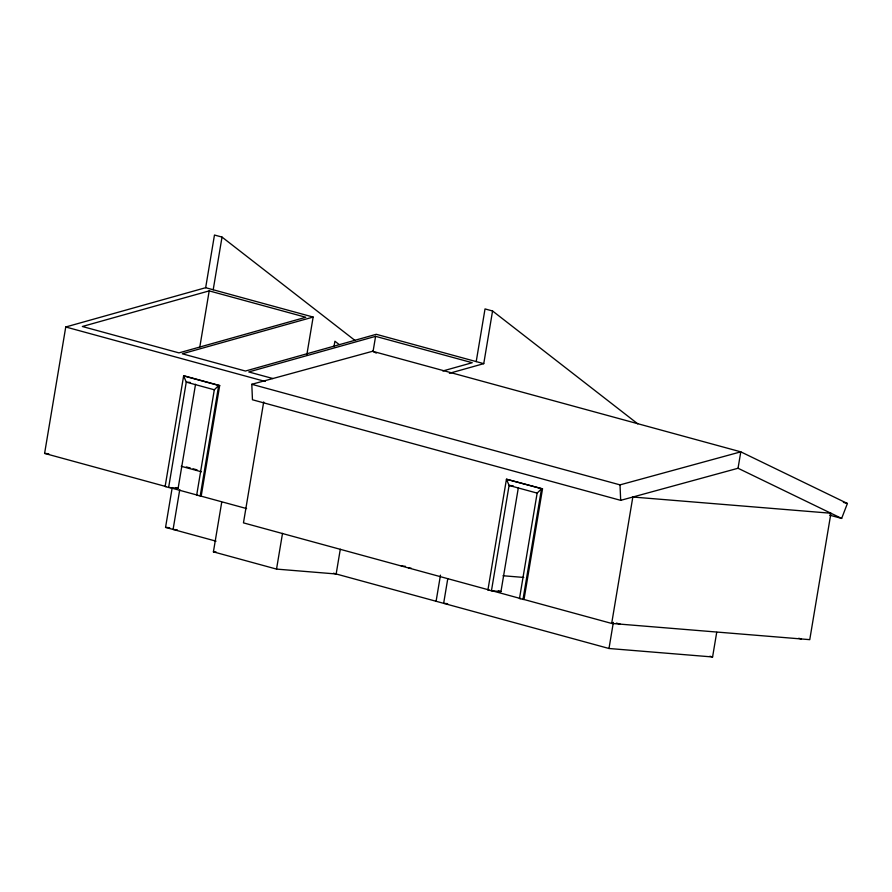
<?xml version="1.0" encoding="UTF-8"?>
<svg xmlns="http://www.w3.org/2000/svg" width="892" height="892" viewBox="0 0 892 892"><rect width="100%" height="100%" fill="white"/><g stroke="black" fill="none" stroke-linecap="round" stroke-linejoin="round"><path stroke-width="1.34" d="M166.113 486.597L44.6 453.404L65.752 326.985L205.662 287.703L313.148 317.061L306.77 355.139M195.538 384.262L178.132 488.247L168.633 487.467L186.261 382.122L183.629 375.889L184.622 375.967L219.688 385.545L201.179 496.175L246.582 508.574M216.031 541.165L165.555 527.384L172.223 487.534M205.662 287.703L214.47 235.031L222.019 237.082L355.161 340.577M199.819 346.955L209.196 290.881L305.811 317.273L178.969 352.886L82.354 326.494L209.196 290.881M179.76 489.585L173.093 529.435L177.229 529.781M213.199 289.766L222.019 237.082M201.179 496.175L196.686 495.127L214.314 389.782L218.696 385.467L219.688 385.545M200.187 496.086L218.696 385.467L183.629 375.889L165.12 486.508L168.633 487.467M340.298 549.238L336.161 573.98L276.531 569.096L213.411 551.858L221.695 502.386M263.697 401.946L243.46 522.868L488.939 589.924L487.946 589.835L506.455 479.216L542.514 488.872L524.005 599.502L611.678 623.441L809.758 639.653L830.92 513.235L632.829 497.022L611.678 623.441M276.531 569.096L282.519 533.371M333.987 346.698L334.901 341.223L339.205 344.568M373.079 351.381L375.599 336.34L472.214 362.721L442.833 370.972M436.099 601.275L440.47 575.162M476.216 361.594L485.025 308.922L492.562 310.985L637.78 423.845M447.784 578.596L443.647 603.338L447.628 603.661M449.39 373.302L483.754 363.657L492.562 310.985M518.363 487.589L500.958 591.574L491.447 590.794L509.087 485.449L506.455 479.216L542.514 488.872M523.013 599.413L519.501 598.454L537.14 493.109L541.522 488.794L523.013 599.413L524.005 599.502M716.711 632.35L712.585 656.969L608.991 648.495L613.361 622.382M738.141 467.642L740.795 451.843L372.577 351.27L251.8 384.296L252.458 399.772L620.676 500.345L738.041 468.255L841.647 518.43L847.4 503.478L740.795 451.843L620.018 484.869L251.8 384.296M313.148 317.061L182.303 353.79L245.423 371.039L376.268 334.299L483.754 363.657M375.599 336.34L248.756 371.942L272.907 378.543M187.621 382.222L190.33 382.445M513.156 485.772L509.087 485.449L537.14 493.109M44.6 453.404L48.759 453.749M196.686 495.127L197.678 495.216L169.614 487.545M165.555 527.384L169.692 527.718M401.266 565.974L405.425 566.32M213.411 551.858L216.187 552.081M408.804 568.037L411.234 568.237M503.01 575.741L523.738 577.436M519.501 598.454L520.493 598.543L492.44 590.872M843.375 502.374L847.4 503.478M829.56 515.13L841.647 518.43M65.752 326.985L265.192 381.453M186.261 382.122L214.314 389.782M186.35 466.962L190.375 468.055M193.062 468.791L197.087 469.894M181.243 466.282L201.38 471.779M798.73 638.271L801.239 638.962M175.635 487.567L178.132 488.247M498.305 590.85L500.958 591.574M616.417 623.107L620.196 624.144M487.946 589.835L491.447 590.794M709.898 656.233L712.585 656.969M333.474 573.244L608.991 648.495M372.577 351.27L376.29 353.076M620.018 484.869L620.676 500.345"/></g></svg>
